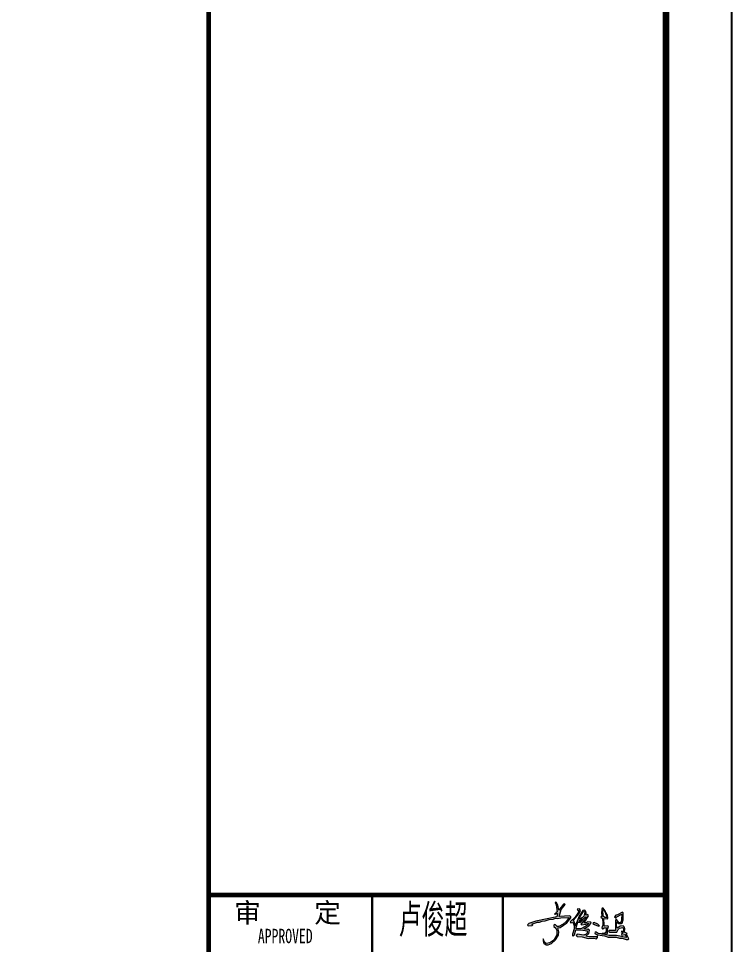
# Model space of a CAD drawing. Extents: x -518115 to 1124316, y -209821 to 1628073.
# Drawn here: x 886810 to 897714, y 655886 to 670063 of the extents above; entities that cross this region are included whole.
import ezdxf

# ---------------------------------------------------------------- set-up
doc = ezdxf.new("R2010")
doc.units = 0
doc.header["$LTSCALE"] = 1000
doc.header["$MEASUREMENT"] = 0
doc.layers.add('yichutu', color=7, linetype='Continuous', true_color=0xffffff, plot=False)
doc.layers.add('图框', color=140, linetype='Continuous')
doc.layers.add('图签文字', color=147, linetype='Continuous')
doc.layers.add('签名', color=7, linetype='Continuous', lineweight=18)
doc.styles.add('建筑图签-1', font='', dxfattribs={"width": 0.7})
doc.styles.add('建筑图签-2', font='TXT.shx', dxfattribs={"width": 0.5, "bigfont": 'HZTXT.shx'})
doc.styles.get('建筑图签-1').set_extended_font_data('SimHei')

# ---------------------------------------------------------------- blocks, each defined once
blk = doc.blocks.new('ljc')
at = {"linetype": 'Continuous'}
h = blk.add_hatch(color=0, dxfattribs=at)
h.paths.add_polyline_path([(2022.8, 1567.7), (2018.8, 1563.7), (2019.8, 1561.7), (2023.8, 1561.7), (2021.8, 1551.7), (1954.8, 1537.7), (1932.8, 1529.7), (1929.8, 1526.7), (1928.8, 1524.7), (1930.8, 1522.7), (1943.8, 1523.7), (1945.8, 1525.7), (1941.8, 1527.7), (1959.8, 1534.7), (1966.8, 1534.7), (1974.8, 1537.7), (1984.8, 1538.7), (1997.8, 1542.7), (2009.8, 1543.7), (2017.8, 1546.7), (2024.8, 1545.7), (2034.8, 1548.7), (2060.8, 1549.7), (2051.8, 1536.7), (2041.8, 1527.7), (2027.8, 1520.7), (2022.8, 1520.7), (2017.8, 1525.7), (2014.8, 1526.7), (2012.8, 1524.7), (2012.8, 1520.7), (2018.8, 1515.7), (2021.8, 1507.7), (2021.8, 1493.7), (2011.8, 1476.7), (1999.8, 1468.7), (1987.8, 1466.7), (1981.8, 1472.7), (1979.8, 1479.7), (1977.8, 1481.7), (1977.8, 1474.7), (1980.8, 1467.7), (1987.8, 1462.7), (1993.8, 1462.7), (2004.8, 1466.7), (2017.8, 1477.7), (2026.8, 1492.7), (2027.8, 1503.7), (2024.8, 1516.7), (2032.8, 1517.7), (2053.8, 1532.7), (2066.8, 1548.7), (2066.8, 1551.7), (2063.8, 1554.7), (2028.8, 1552.7), (2035.8, 1574.7), (2048.8, 1590.7), (2046.8, 1592.7), (2042.8, 1591.7), (2027.8, 1572.7), (2024.8, 1588.7), (2020.8, 1596.7), (2017.8, 1598.7), (2016.8, 1596.7), (2019.8, 1589.7)])
h.paths.add_polyline_path([(2080.8, 1521.7), (2080.8, 1527.7), (2074.8, 1540.7), (2092.8, 1561.7), (2096.8, 1571.7), (2093.8, 1576.7), (2086.8, 1575.7), (2088.8, 1571.7), (2091.8, 1571.7), (2090.8, 1566.7), (2079.8, 1550.7), (2065.8, 1536.7), (2064.8, 1534.7), (2066.8, 1532.7), (2072.8, 1534.7), (2076.8, 1522.7), (2076.8, 1512.7), (2071.8, 1495.7), (2071.8, 1491.7), (2073.8, 1489.7), (2077.8, 1493.7), (2082.8, 1509.7), (2098.8, 1509.7), (2118.8, 1506.7), (2118.8, 1499.7), (2115.8, 1495.7), (2107.8, 1492.7), (2086.8, 1495.7), (2083.8, 1491.7), (2086.8, 1488.7), (2102.8, 1487.7), (2121.8, 1482.7), (2139.8, 1483.7), (2147.8, 1481.7), (2151.8, 1485.7), (2151.8, 1490.7), (2147.8, 1487.7), (2124.8, 1487.7), (2113.8, 1489.7), (2123.8, 1498.7), (2125.8, 1508.7), (2120.8, 1511.7), (2118.8, 1510.7), (2107.8, 1513.7), (2123.8, 1522.7), (2131.8, 1531.7), (2129.8, 1534.7), (2120.8, 1535.7), (2114.8, 1532.7), (2108.8, 1532.7), (2122.8, 1554.7), (2120.8, 1558.7), (2113.8, 1556.7), (2115.8, 1563.7), (2114.8, 1568.7), (2110.8, 1572.7), (2104.8, 1571.7), (2092.8, 1553.7)])
h.paths.add_polyline_path([(2088.8, 1534.7), (2096.8, 1534.7), (2111.8, 1550.7), (2115.8, 1551.7), (2110.8, 1542.7), (2098.8, 1527.7), (2100.8, 1525.7), (2113.8, 1527.7), (2120.8, 1530.7), (2123.8, 1529.7), (2117.8, 1523.7), (2100.8, 1514.7), (2083.8, 1513.7), (2083.8, 1517.7)], flags=16)
h.paths.add_polyline_path([(2092.8, 1536.7), (2094.8, 1539.7), (2102.8, 1545.7), (2095.8, 1536.7)], flags=16)
h.paths.add_polyline_path([(2092.8, 1543.7), (2093.8, 1548.7), (2105.8, 1567.7), (2108.8, 1568.7), (2110.8, 1566.7), (2107.8, 1553.7), (2103.8, 1549.7)], flags=16)
h.paths.add_polyline_path([(2140.8, 1533.7), (2137.8, 1532.7), (2136.8, 1530.7), (2141.8, 1526.7), (2154.8, 1521.7), (2157.8, 1522.7), (2152.8, 1527.7)])
h.paths.add_polyline_path([(2174.8, 1521.7), (2172.8, 1523.7), (2171.8, 1545.7), (2182.8, 1544.7), (2184.8, 1546.7), (2182.8, 1556.7), (2177.8, 1565.7), (2176.8, 1560.7), (2179.8, 1555.7), (2180.8, 1549.7), (2174.8, 1549.7), (2169.8, 1553.7), (2168.8, 1573.7), (2170.8, 1573.7), (2174.8, 1568.7), (2175.8, 1570.7), (2169.8, 1578.7), (2166.8, 1578.7), (2164.8, 1576.7), (2163.8, 1561.7), (2165.8, 1552.7), (2162.8, 1552.7), (2161.8, 1550.7), (2166.8, 1546.7), (2168.8, 1536.7), (2168.8, 1523.7), (2165.8, 1520.7), (2164.8, 1516.7), (2167.8, 1512.7), (2169.8, 1512.7), (2172.8, 1516.7), (2179.8, 1516.7), (2177.8, 1501.7), (2174.8, 1499.7), (2166.8, 1498.7), (2174.8, 1495.7), (2179.8, 1496.7), (2182.8, 1499.7), (2183.8, 1510.7), (2186.8, 1520.7), (2184.8, 1522.7)])
h.paths.add_polyline_path([(2232.8, 1541.7), (2232.8, 1563.7), (2230.8, 1566.7), (2214.8, 1557.7), (2209.8, 1556.7), (2205.8, 1551.7), (2210.8, 1547.7), (2210.8, 1550.7), (2228.8, 1559.7), (2227.8, 1541.7), (2226.8, 1536.7), (2223.8, 1532.7), (2219.8, 1533.7), (2212.8, 1541.7), (2210.8, 1542.7), (2208.8, 1540.7), (2208.8, 1507.7), (2188.8, 1507.7), (2186.8, 1505.7), (2190.8, 1502.7), (2212.8, 1502.7), (2216.8, 1510.7), (2221.8, 1515.7), (2231.8, 1517.7), (2233.8, 1512.7), (2233.8, 1504.7), (2226.8, 1504.7), (2231.8, 1501.7), (2231.8, 1499.7), (2227.8, 1496.7), (2228.8, 1492.7), (2238.8, 1494.7), (2242.8, 1488.7), (2242.8, 1485.7), (2211.8, 1491.7), (2188.8, 1491.7), (2178.8, 1493.7), (2175.8, 1495.7), (2166.8, 1495.7), (2163.8, 1497.7), (2153.8, 1498.7), (2146.8, 1502.7), (2143.8, 1502.7), (2142.8, 1500.7), (2143.8, 1497.7), (2152.8, 1493.7), (2173.8, 1490.7), (2185.8, 1486.7), (2210.8, 1486.7), (2221.8, 1483.7), (2229.8, 1483.7), (2242.8, 1479.7), (2248.8, 1479.7), (2250.8, 1481.7), (2243.8, 1495.7), (2245.8, 1498.7), (2237.8, 1502.7), (2238.8, 1512.7), (2236.8, 1519.7), (2232.8, 1522.7), (2223.8, 1521.7), (2213.8, 1515.7), (2211.8, 1521.7), (2212.8, 1535.7), (2219.8, 1529.7), (2227.8, 1529.7), (2229.8, 1531.7)])
at = {"color": 0, "linetype": 'Continuous', "elevation": 16426272}
for points in [[(1929.8, 1526.7), (1928.8, 1524.7), (1930.8, 1522.7), (1943.8, 1523.7), (1945.8, 1525.7), (1941.8, 1527.7), (1959.8, 1534.7), (1966.8, 1534.7), (1974.8, 1537.7), (1984.8, 1538.7), (1997.8, 1542.7), (2009.8, 1543.7), (2017.8, 1546.7), (2024.8, 1545.7), (2034.8, 1548.7), (2060.8, 1549.7), (2051.8, 1536.7), (2041.8, 1527.7), (2027.8, 1520.7), (2022.8, 1520.7), (2017.8, 1525.7), (2014.8, 1526.7), (2012.8, 1524.7), (2012.8, 1520.7), (2018.8, 1515.7), (2021.8, 1507.7), (2021.8, 1493.7), (2011.8, 1476.7), (1999.8, 1468.7), (1987.8, 1466.7), (1981.8, 1472.7), (1979.8, 1479.7), (1977.8, 1481.7), (1977.8, 1474.7), (1980.8, 1467.7), (1987.8, 1462.7), (1993.8, 1462.7), (2004.8, 1466.7), (2017.8, 1477.7), (2026.8, 1492.7), (2027.8, 1503.7), (2024.8, 1516.7), (2032.8, 1517.7), (2053.8, 1532.7), (2066.8, 1548.7), (2066.8, 1551.7), (2063.8, 1554.7), (2028.8, 1552.7), (2035.8, 1574.7), (2048.8, 1590.7), (2046.8, 1592.7), (2042.8, 1591.7), (2027.8, 1572.7), (2024.8, 1588.7), (2020.8, 1596.7), (2017.8, 1598.7), (2016.8, 1596.7), (2019.8, 1589.7), (2022.8, 1567.7), (2018.8, 1563.7), (2019.8, 1561.7), (2023.8, 1561.7), (2021.8, 1551.7), (1954.8, 1537.7), (1932.8, 1529.7), (1929.8, 1526.7)], [(2065.8, 1536.7), (2064.8, 1534.7), (2066.8, 1532.7), (2072.8, 1534.7), (2076.8, 1522.7), (2076.8, 1512.7), (2071.8, 1495.7), (2071.8, 1491.7), (2073.8, 1489.7), (2077.8, 1493.7), (2082.8, 1509.7), (2098.8, 1509.7), (2118.8, 1506.7), (2118.8, 1499.7), (2115.8, 1495.7), (2107.8, 1492.7), (2086.8, 1495.7), (2083.8, 1491.7), (2086.8, 1488.7), (2102.8, 1487.7), (2121.8, 1482.7), (2139.8, 1483.7), (2147.8, 1481.7), (2151.8, 1485.7), (2151.8, 1490.7), (2147.8, 1487.7), (2124.8, 1487.7), (2113.8, 1489.7), (2123.8, 1498.7), (2125.8, 1508.7), (2120.8, 1511.7), (2118.8, 1510.7), (2107.8, 1513.7), (2123.8, 1522.7), (2131.8, 1531.7), (2129.8, 1534.7), (2120.8, 1535.7), (2114.8, 1532.7), (2108.8, 1532.7), (2122.8, 1554.7), (2120.8, 1558.7), (2113.8, 1556.7), (2115.8, 1563.7), (2114.8, 1568.7), (2110.8, 1572.7), (2104.8, 1571.7), (2092.8, 1553.7), (2080.8, 1521.7), (2080.8, 1527.7), (2074.8, 1540.7), (2092.8, 1561.7), (2096.8, 1571.7), (2093.8, 1576.7), (2086.8, 1575.7), (2088.8, 1571.7), (2091.8, 1571.7), (2090.8, 1566.7), (2079.8, 1550.7), (2065.8, 1536.7)], [(2092.8, 1543.7), (2093.8, 1548.7), (2105.8, 1567.7), (2108.8, 1568.7), (2110.8, 1566.7), (2107.8, 1553.7), (2103.8, 1549.7), (2092.8, 1543.7)], [(2143.8, 1502.7), (2142.8, 1500.7), (2143.8, 1497.7), (2152.8, 1493.7), (2173.8, 1490.7), (2185.8, 1486.7), (2210.8, 1486.7), (2221.8, 1483.7), (2229.8, 1483.7), (2242.8, 1479.7), (2248.8, 1479.7), (2250.8, 1481.7), (2243.8, 1495.7), (2245.8, 1498.7), (2237.8, 1502.7), (2238.8, 1512.7), (2236.8, 1519.7), (2232.8, 1522.7), (2223.8, 1521.7), (2213.8, 1515.7), (2211.8, 1521.7), (2212.8, 1535.7), (2219.8, 1529.7), (2227.8, 1529.7), (2229.8, 1531.7), (2232.8, 1541.7), (2232.8, 1563.7), (2230.8, 1566.7), (2214.8, 1557.7), (2209.8, 1556.7), (2205.8, 1551.7), (2210.8, 1547.7), (2210.8, 1550.7), (2228.8, 1559.7), (2227.8, 1541.7), (2226.8, 1536.7), (2223.8, 1532.7), (2219.8, 1533.7), (2212.8, 1541.7), (2210.8, 1542.7), (2208.8, 1540.7), (2208.8, 1507.7), (2188.8, 1507.7), (2186.8, 1505.7), (2190.8, 1502.7), (2212.8, 1502.7), (2216.8, 1510.7), (2221.8, 1515.7), (2231.8, 1517.7), (2233.8, 1512.7), (2233.8, 1504.7), (2226.8, 1504.7), (2231.8, 1501.7), (2231.8, 1499.7), (2227.8, 1496.7), (2228.8, 1492.7), (2238.8, 1494.7), (2242.8, 1488.7), (2242.8, 1485.7), (2211.8, 1491.7), (2188.8, 1491.7), (2178.8, 1493.7), (2175.8, 1495.7), (2166.8, 1495.7), (2163.8, 1497.7), (2153.8, 1498.7), (2146.8, 1502.7), (2143.8, 1502.7)], [(2162.8, 1552.7), (2161.8, 1550.7), (2166.8, 1546.7), (2168.8, 1536.7), (2168.8, 1523.7), (2165.8, 1520.7), (2164.8, 1516.7), (2167.8, 1512.7), (2169.8, 1512.7), (2172.8, 1516.7), (2179.8, 1516.7), (2177.8, 1501.7), (2174.8, 1499.7), (2166.8, 1498.7), (2174.8, 1495.7), (2179.8, 1496.7), (2182.8, 1499.7), (2183.8, 1510.7), (2186.8, 1520.7), (2184.8, 1522.7), (2174.8, 1521.7), (2172.8, 1523.7), (2171.8, 1545.7), (2182.8, 1544.7), (2184.8, 1546.7), (2182.8, 1556.7), (2177.8, 1565.7), (2176.8, 1560.7), (2179.8, 1555.7), (2180.8, 1549.7), (2174.8, 1549.7), (2169.8, 1553.7), (2168.8, 1573.7), (2170.8, 1573.7), (2174.8, 1568.7), (2175.8, 1570.7), (2169.8, 1578.7), (2166.8, 1578.7), (2164.8, 1576.7), (2163.8, 1561.7), (2165.8, 1552.7), (2162.8, 1552.7)], [(2176.8, 1568.7), (2175.8, 1569.7), (2174.8, 1566.7), (2176.8, 1564.7), (2176.8, 1568.7)], [(2015.8, 1560.7), (2014.8, 1559.7), (2016.8, 1559.7), (2015.8, 1560.7)], [(2016.8, 1561.7), (2015.8, 1560.7), (2018.8, 1560.7), (2016.8, 1561.7)], [(2083.8, 1513.7), (2083.8, 1517.7), (2088.8, 1534.7), (2096.8, 1534.7), (2111.8, 1550.7), (2115.8, 1551.7), (2110.8, 1542.7), (2098.8, 1527.7), (2100.8, 1525.7), (2113.8, 1527.7), (2120.8, 1530.7), (2123.8, 1529.7), (2117.8, 1523.7), (2100.8, 1514.7), (2083.8, 1513.7)], [(2092.8, 1536.7), (2094.8, 1539.7), (2102.8, 1545.7), (2095.8, 1536.7), (2092.8, 1536.7)], [(2137.8, 1532.7), (2136.8, 1530.7), (2141.8, 1526.7), (2154.8, 1521.7), (2157.8, 1522.7), (2152.8, 1527.7), (2140.8, 1533.7), (2137.8, 1532.7)]]:
    blk.add_lwpolyline(points, dxfattribs=at)
blk = doc.blocks.new('TK')
at = {"layer": '图框'}
blk.add_lwpolyline([(465375, 548714), (549475, 548714), (549475, 489314), (465375, 489314)], close=True, dxfattribs=at)
blk.add_lwpolyline([(465375, 548714), (549475, 548714), (549475, 489314), (465375, 489314)], close=True, dxfattribs=at)
at = {"layer": '图框', "const_width": 100}
blk.add_lwpolyline([(548475, 490314), (548475, 547714), (467875, 547714), (467875, 490314)], close=True, dxfattribs=at)
at = {"layer": '图框'}
for points, const_width in [([(541480, 490314), (541480, 547714)], 70), ([(548480, 503514), (541480, 503514)], 70), ([(541480, 503514), (548480, 503514)], 70), ([(543979, 497114), (543980, 503514)], 35), ([(545980, 497114), (545980, 503514)], 35)]:
    blk.add_lwpolyline(points, dxfattribs=dict(at, const_width=const_width))
at = {"layer": '签名', "color": 2, "xscale": 4.799999999813735, "yscale": 4.799999999813735, "zscale": 4.799999999813735}
blk.add_blockref('ljc', (537099, 495734, -78846106), dxfattribs=at)
at = {"layer": '图框', "style": '建筑图签-1', "width": 0.7}
blk.add_text('APPROVED ', height=220, dxfattribs=at).set_placement((542231, 502778))
at = {"layer": '图签文字', "color": 7, "style": '建筑图签-1'}
blk.add_text('审    定', height=300, dxfattribs=at).set_placement((541868, 503093))
at = {"layer": '图签文字', "color": 1, "style": '建筑图签-2', "width": 0.7}
blk.add_text('卢俊超', height=500, dxfattribs=at).set_placement((544386, 502876))
blk = doc.blocks.new('yct-841-594-84100-59399.9999999999-100-1000.0')
at = {"layer": 'yichutu', "color": 7, "true_color": 0xffffff}
blk.add_lwpolyline([(0, 0), (0, 59400), (84100, 59400), (84100, 0)], close=True, dxfattribs=at)

msp = doc.modelspace()

# ---------------------------------------------------------------- block references
msp.add_blockref('TK', (348239.1, 153143.3))
at = {"layer": 'yichutu'}
msp.add_blockref('yct-841-594-84100-59399.9999999999-100-1000.0', (813614.1, 642457), dxfattribs=at)

doc.saveas('drawing.dxf')
